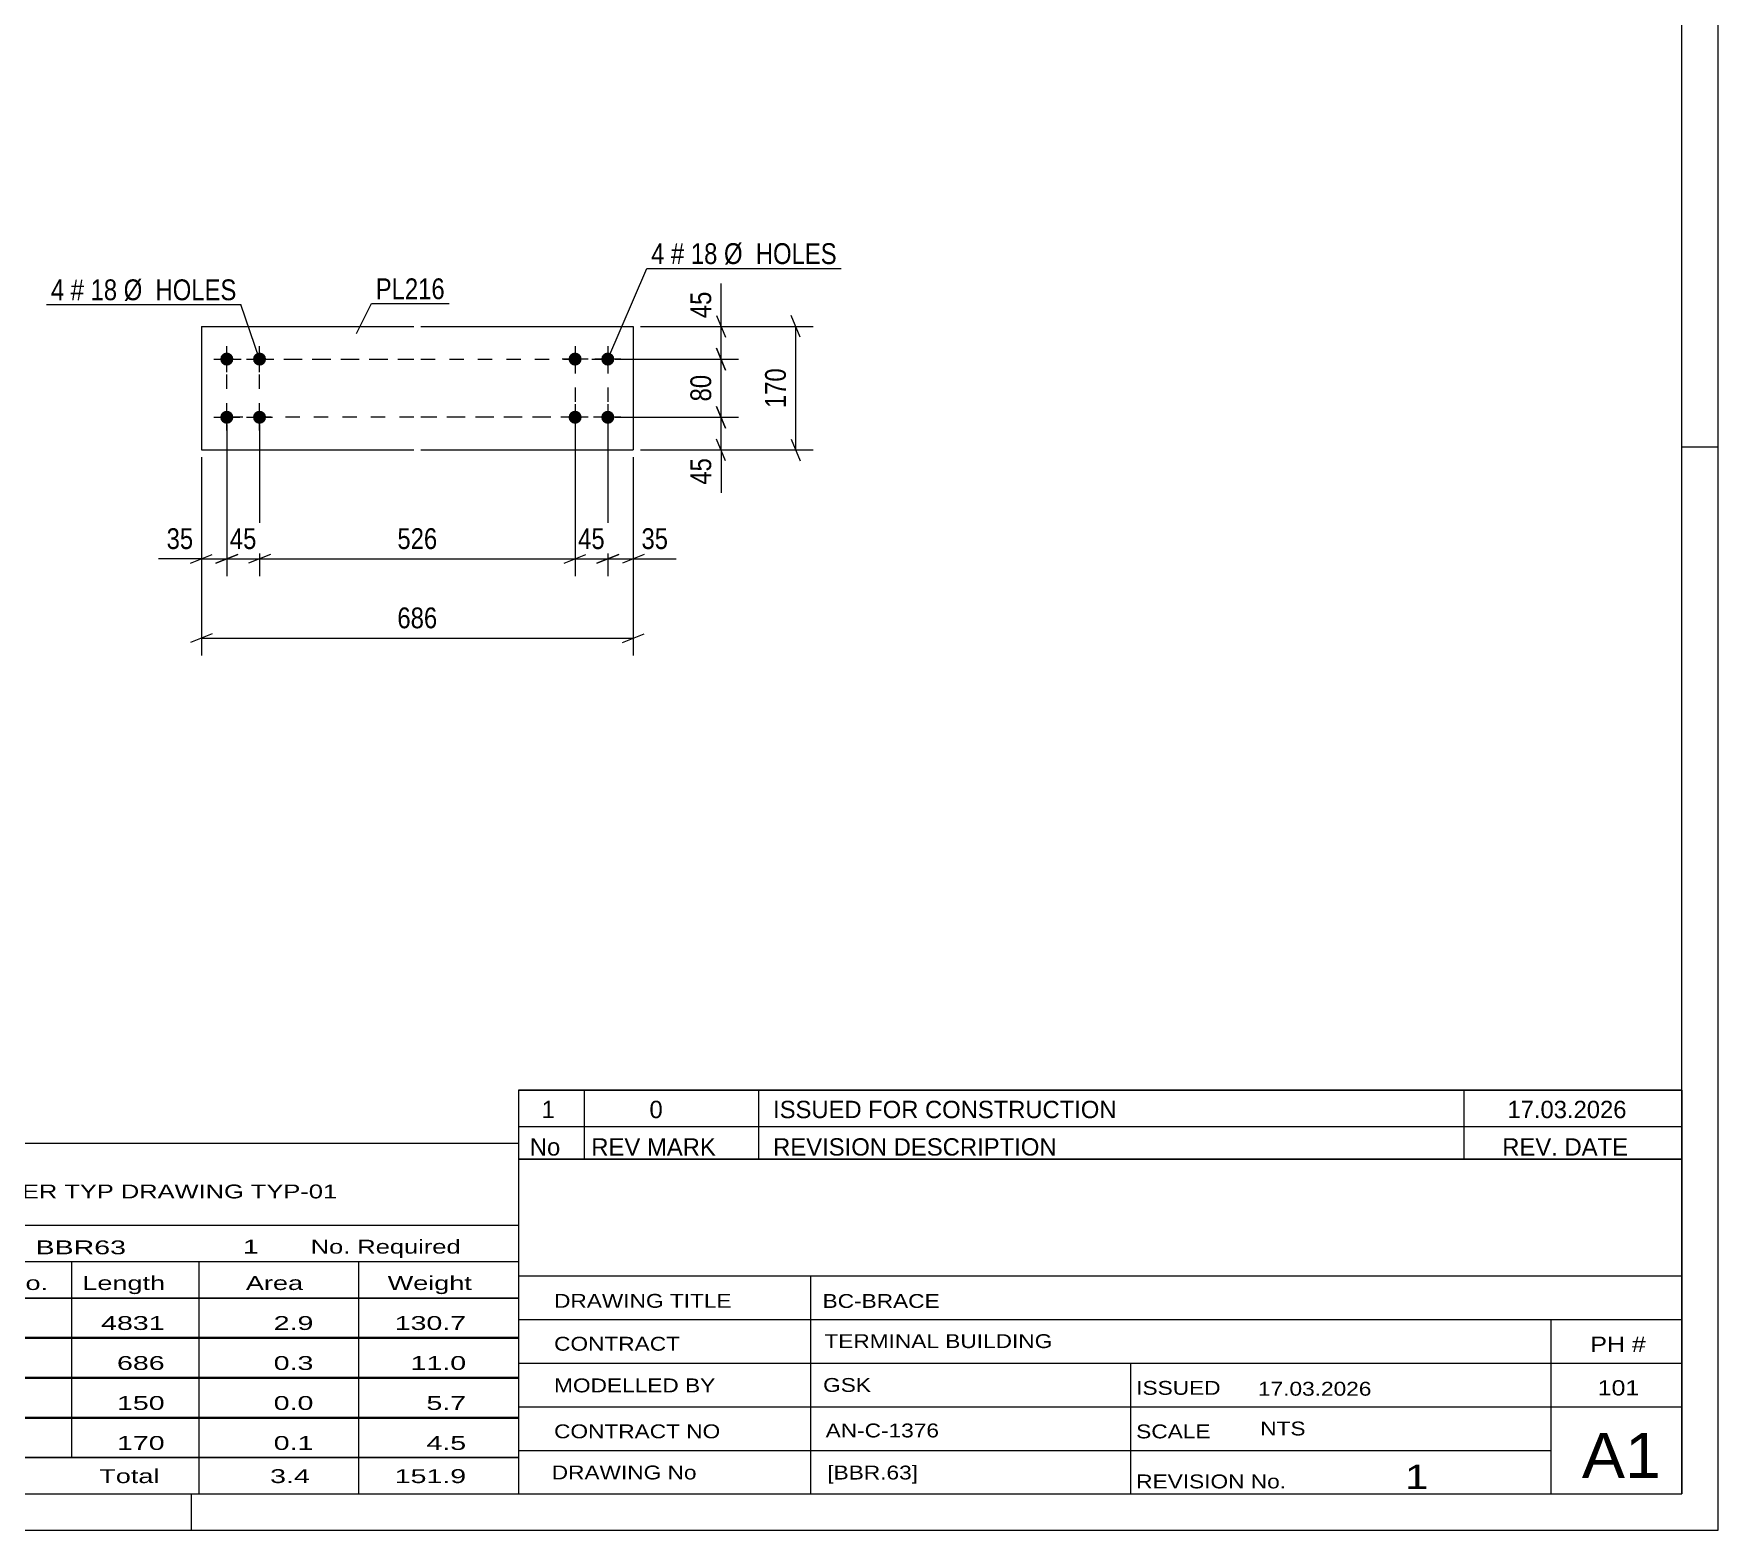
# Model space of a CAD drawing. Header units: millimetres. Extents: x 0 to 594, y 0 to 420.
# Drawn here: x 362.3 to 594, y 0 to 205.9 of the extents above; entities that cross this region are included whole.
import ezdxf

# ---------------------------------------------------------------- set-up
doc = ezdxf.new("R2010")
doc.units = ezdxf.units.MM
doc.linetypes.add('DXK_LINE_DOT2', pattern=[3.9198, 1.9599, -1.9599])
doc.styles.add('Arial Narrow', font='ARIALN.TTF', dxfattribs={"height": 0.2})

# ---------------------------------------------------------------- blocks, each defined once
blk = doc.blocks.new('Unknown-580874031-1130')
at = {"color": 5, "linetype": 'Continuous'}
for p, q in [((594, 0), (594, 420)), ((589, 5), (589, 415)), ((594, 149), (589, 149)), ((5, 5), (589, 5)), ((384, 0), (384, 5)), ((0, 0), (594, 0))]:
    blk.add_line(p, q, dxfattribs=at)
blk = doc.blocks.new('Part-580874031-4077 - 4076')
at = {"color": 2, "linetype": 'Continuous'}
for p, q in [((385.37, 165.62), (385.37, 148.62)), ((385.37, 165.62), (414.57, 165.62)), ((415.57, 165.62), (444.77, 165.62)), ((444.77, 165.62), (444.77, 148.62)), ((385.37, 148.62), (414.57, 148.62)), ((415.57, 148.62), (444.77, 148.62))]:
    blk.add_line(p, q, dxfattribs=at)
blk = doc.blocks.new('Bolt-580874031-4078 - 4076')
at = {"linetype": 'Continuous'}
for points in [[(436.77, 160.22, -1), (436.77, 162.02, -1)], [(441.27, 160.22, -1), (441.27, 162.02, -1)], [(436.77, 152.22, -1), (436.77, 154.02, -1)], [(441.27, 152.22, -1), (441.27, 154.02, -1)]]:
    blk.add_hatch(color=1, dxfattribs=at).paths.add_polyline_path(points)
at = {"color": 1, "linetype": 'Continuous'}
for p, q in [((436.77, 162.92), (436.77, 159.32)), ((441.27, 162.92), (441.27, 159.32)), ((438.57, 161.12), (434.97, 161.12)), ((443.07, 161.12), (439.47, 161.12)), ((438.57, 153.12), (434.97, 153.12)), ((436.77, 154.92), (436.77, 151.32)), ((443.07, 153.12), (439.47, 153.12)), ((441.27, 154.92), (441.27, 151.32))]:
    blk.add_line(p, q, dxfattribs=at)
blk = doc.blocks.new('Bolt-580874031-4079 - 4076')
at = {"linetype": 'Continuous'}
for points in [[(388.87, 162.02, -1), (388.87, 160.22, -1)], [(393.37, 162.02, -1), (393.37, 160.22, -1)], [(388.87, 154.02, -1), (388.87, 152.22, -1)], [(393.37, 154.02, -1), (393.37, 152.22, -1)]]:
    blk.add_hatch(color=1, dxfattribs=at).paths.add_polyline_path(points)
at = {"color": 1, "linetype": 'Continuous'}
for p, q in [((388.87, 159.32), (388.87, 162.92)), ((393.37, 159.32), (393.37, 162.92)), ((387.07, 161.12), (390.67, 161.12)), ((391.57, 161.12), (395.17, 161.12)), ((387.07, 153.12), (390.67, 153.12)), ((388.87, 151.32), (388.87, 154.92)), ((391.57, 153.12), (395.17, 153.12)), ((393.37, 151.32), (393.37, 154.92))]:
    blk.add_line(p, q, dxfattribs=at)
blk = doc.blocks.new('Rectangle-580874031-4252 - 4076')
at = {"color": 1, "linetype": 'DXK_LINE_DOT2'}
for p, q in [((388.87, 161.12), (414.57, 161.12)), ((388.87, 153.12), (388.87, 161.12)), ((415.57, 161.12), (441.27, 161.12)), ((441.27, 161.12), (441.27, 153.12)), ((414.57, 153.12), (388.87, 153.12)), ((441.27, 153.12), (415.57, 153.12))]:
    blk.add_line(p, q, dxfattribs=at)
blk = doc.blocks.new('Rectangle-580874031-4262 - 4076')
at = {"color": 1, "linetype": 'DXK_LINE_DOT2'}
for p, q in [((393.37, 161.12), (414.57, 161.12)), ((393.37, 153.12), (393.37, 161.12)), ((415.57, 161.12), (436.77, 161.12)), ((436.77, 161.12), (436.77, 153.12)), ((414.57, 153.12), (393.37, 153.12)), ((436.77, 153.12), (415.57, 153.12))]:
    blk.add_line(p, q, dxfattribs=at)
blk = doc.blocks.new('StraightDimension-580874031-4124 - 4076')
at = {"color": 7, "linetype": 'Continuous'}
for p, q in [((467.71, 164.12), (466.51, 167.12)), ((445.77, 165.62), (469.51, 165.62)), ((467.11, 148.62), (467.11, 165.62)), ((445.77, 148.62), (469.51, 148.62)), ((466.51, 150.12), (467.71, 147.12))]:
    blk.add_line(p, q, dxfattribs=at)
at = {"color": 0}
blk.add_wipeout([(466.36, 160.47), (462.16, 160.47), (462.16, 153.78), (466.36, 153.78)], dxfattribs=at)
at = {"color": 3, "style": 'Arial Narrow'}
blk.add_text('170', height=2.863, rotation=90.0002, dxfattribs=at).set_placement((465.76, 154.38))
blk = doc.blocks.new('StraightDimension-580874031-4084 - 4076')
at = {"color": 7, "linetype": 'Continuous'}
for p, q in [((441.27, 152.12), (441.27, 131.24)), ((444.77, 147.62), (444.77, 131.24)), ((439.77, 133.04), (442.77, 134.24)), ((441.27, 133.64), (444.77, 133.64)), ((446.27, 134.24), (443.27, 133.04))]:
    blk.add_line(p, q, dxfattribs=at)
at = {"color": 0}
blk.add_wipeout([(450.15, 134.39), (450.15, 138.59), (445.3, 138.59), (445.3, 134.39)], dxfattribs=at)
at = {"color": 7, "linetype": 'Continuous'}
blk.add_line((444.77, 133.64), (450.68, 133.64), dxfattribs=at)
blk.add_line((444.77, 133.64), (450.68, 133.64), dxfattribs=at)
at = {"color": 3, "style": 'Arial Narrow'}
blk.add_text('35', height=2.863, dxfattribs=at).set_placement((445.9, 134.99))
blk = doc.blocks.new('StraightDimension-580874031-4085 - 4076')
at = {"color": 7, "linetype": 'Continuous'}
for p, q in [((436.77, 152.12), (436.77, 131.24)), ((441.27, 152.12), (441.27, 131.24)), ((435.27, 133.04), (438.27, 134.24)), ((436.77, 133.64), (441.27, 133.64)), ((442.77, 134.24), (439.77, 133.04))]:
    blk.add_line(p, q, dxfattribs=at)
at = {"color": 0}
blk.add_wipeout([(441.45, 134.39), (441.45, 138.59), (436.59, 138.59), (436.59, 134.39)], dxfattribs=at)
at = {"color": 3, "style": 'Arial Narrow'}
blk.add_text('45', height=2.863, dxfattribs=at).set_placement((437.19, 134.99))
blk = doc.blocks.new('StraightDimension-580874031-4086 - 4076')
at = {"color": 7, "linetype": 'Continuous'}
for p, q in [((393.37, 152.12), (393.37, 131.24)), ((436.77, 152.12), (436.77, 131.24)), ((394.87, 134.24), (391.87, 133.04)), ((393.37, 133.64), (436.77, 133.64)), ((435.27, 133.04), (438.27, 134.24))]:
    blk.add_line(p, q, dxfattribs=at)
at = {"color": 0}
blk.add_wipeout([(418.41, 134.39), (418.41, 138.59), (411.73, 138.59), (411.73, 134.39)], dxfattribs=at)
at = {"color": 3, "style": 'Arial Narrow'}
blk.add_text('526', height=2.863, dxfattribs=at).set_placement((412.33, 134.99))
blk = doc.blocks.new('StraightDimension-580874031-4087 - 4076')
at = {"color": 7, "linetype": 'Continuous'}
for p, q in [((388.87, 152.12), (388.87, 131.24)), ((393.37, 152.12), (393.37, 131.24)), ((387.37, 133.04), (390.37, 134.24)), ((388.87, 133.64), (393.37, 133.64)), ((394.87, 134.24), (391.87, 133.04))]:
    blk.add_line(p, q, dxfattribs=at)
at = {"color": 0}
blk.add_wipeout([(393.55, 134.39), (393.55, 138.59), (388.69, 138.59), (388.69, 134.39)], dxfattribs=at)
at = {"color": 3, "style": 'Arial Narrow'}
blk.add_text('45', height=2.863, dxfattribs=at).set_placement((389.29, 134.99))
blk = doc.blocks.new('StraightDimension-580874031-4088 - 4076')
at = {"color": 7, "linetype": 'Continuous'}
for p, q in [((388.87, 152.12), (388.87, 131.24)), ((385.37, 147.62), (385.37, 131.24)), ((383.87, 133.04), (386.87, 134.24)), ((385.37, 133.64), (388.87, 133.64)), ((390.37, 134.24), (387.37, 133.04))]:
    blk.add_line(p, q, dxfattribs=at)
at = {"color": 0}
blk.add_wipeout([(384.85, 134.39), (384.85, 138.59), (379.99, 138.59), (379.99, 134.39)], dxfattribs=at)
at = {"color": 7, "linetype": 'Continuous'}
blk.add_line((385.37, 133.64), (379.47, 133.64), dxfattribs=at)
blk.add_line((385.37, 133.64), (379.47, 133.64), dxfattribs=at)
at = {"color": 3, "style": 'Arial Narrow'}
blk.add_text('35', height=2.863, dxfattribs=at).set_placement((380.59, 134.99))
blk = doc.blocks.new('StraightDimension-580874031-4104 - 4076')
at = {"color": 7, "linetype": 'Continuous'}
for p, q in [((385.37, 147.62), (385.37, 120.34)), ((444.77, 147.62), (444.77, 120.34)), ((386.87, 123.34), (383.87, 122.14)), ((443.27, 122.14), (446.27, 123.34)), ((385.37, 122.74), (444.77, 122.74))]:
    blk.add_line(p, q, dxfattribs=at)
at = {"color": 0}
blk.add_wipeout([(418.41, 123.49), (418.41, 127.69), (411.73, 127.69), (411.73, 123.49)], dxfattribs=at)
at = {"color": 3, "style": 'Arial Narrow'}
blk.add_text('686', height=2.863, dxfattribs=at).set_placement((412.33, 124.09))
blk = doc.blocks.new('StraightDimension-580874031-4226 - 4076')
at = {"color": 7, "linetype": 'Continuous'}
for p, q in [((456.24, 167.12), (457.44, 164.12)), ((445.77, 165.62), (459.24, 165.62)), ((456.84, 161.12), (456.84, 165.62)), ((457.44, 159.62), (456.24, 162.62)), ((442.27, 161.12), (459.24, 161.12))]:
    blk.add_line(p, q, dxfattribs=at)
at = {"color": 0}
blk.add_wipeout([(456.09, 171.01), (451.89, 171.01), (451.89, 166.15), (456.09, 166.15)], dxfattribs=at)
at = {"color": 7, "linetype": 'Continuous'}
blk.add_line((456.84, 165.62), (456.84, 171.53), dxfattribs=at)
blk.add_line((456.84, 165.62), (456.84, 171.53), dxfattribs=at)
at = {"color": 3, "style": 'Arial Narrow'}
blk.add_text('45', height=2.863, rotation=90.0002, dxfattribs=at).set_placement((455.49, 166.75))
blk = doc.blocks.new('StraightDimension-580874031-4227 - 4076')
at = {"color": 7, "linetype": 'Continuous'}
for p, q in [((456.24, 162.62), (457.44, 159.62)), ((442.27, 161.12), (459.24, 161.12)), ((456.84, 153.12), (456.84, 161.12)), ((442.27, 153.12), (459.24, 153.12)), ((457.44, 151.62), (456.24, 154.62))]:
    blk.add_line(p, q, dxfattribs=at)
at = {"color": 0}
blk.add_wipeout([(456.09, 159.55), (451.89, 159.55), (451.89, 154.7), (456.09, 154.7)], dxfattribs=at)
at = {"color": 3, "style": 'Arial Narrow'}
blk.add_text('80', height=2.863, rotation=90.0002, dxfattribs=at).set_placement((455.49, 155.3))
blk = doc.blocks.new('StraightDimension-580874031-4228 - 4076')
at = {"color": 7, "linetype": 'Continuous'}
for p, q in [((442.27, 153.12), (459.24, 153.12)), ((456.24, 154.62), (457.44, 151.62)), ((456.84, 148.62), (456.84, 153.12)), ((445.77, 148.62), (459.24, 148.62)), ((457.44, 147.12), (456.24, 150.12))]:
    blk.add_line(p, q, dxfattribs=at)
at = {"color": 0}
blk.add_wipeout([(456.09, 148.1), (451.89, 148.1), (451.89, 143.24), (456.09, 143.24)], dxfattribs=at)
at = {"color": 7, "linetype": 'Continuous'}
blk.add_line((456.84, 148.62), (456.84, 142.72), dxfattribs=at)
blk.add_line((456.84, 148.62), (456.84, 142.72), dxfattribs=at)
at = {"color": 3, "style": 'Arial Narrow'}
blk.add_text('45', height=2.863, rotation=90.0002, dxfattribs=at).set_placement((455.49, 143.84))
blk = doc.blocks.new('Unknown-580874031-4429')
at = {"color": 7, "linetype": 'Continuous'}
for p, q in [((269, 53.25), (429, 53.25)), ((269, 42), (269, 53.25)), ((429, 53.25), (429, 42)), ((269, 42), (429, 42)), ((269, 42), (269, 37)), ((429, 42), (429, 37)), ((269, 37), (429, 37)), ((269, 37), (269, 32)), ((293, 37), (293, 32)), ((328.5, 37), (328.5, 32)), ((354.5, 37), (354.5, 32)), ((367.5, 37), (367.5, 32)), ((385, 37), (385, 32)), ((407, 37), (407, 32)), ((429, 37), (429, 32)), ((269, 32), (429, 32)), ((269, 31.95), (269, 26.55)), ((269, 31.95), (429, 31.95)), ((293, 32), (293, 26.5)), ((328.5, 32), (328.5, 26.5)), ((354.5, 32), (354.5, 26.5)), ((367.5, 32), (367.5, 26.5)), ((385, 32), (385, 26.5)), ((407, 32), (407, 26.5)), ((429, 31.95), (429, 26.55)), ((269, 26.55), (429, 26.55)), ((269, 26.45), (269, 21.05)), ((269, 26.45), (429, 26.45)), ((293, 26.5), (293, 21)), ((328.5, 26.5), (328.5, 21)), ((354.5, 26.5), (354.5, 21)), ((367.5, 26.5), (367.5, 21)), ((385, 26.5), (385, 21)), ((407, 26.5), (407, 21)), ((429, 26.45), (429, 21.05)), ((269, 21.05), (429, 21.05)), ((269, 20.95), (269, 15.55)), ((269, 20.95), (429, 20.95)), ((293, 21), (293, 15.5)), ((328.5, 21), (328.5, 15.5)), ((354.5, 21), (354.5, 15.5)), ((367.5, 21), (367.5, 15.5)), ((385, 21), (385, 15.5)), ((407, 21), (407, 15.5)), ((429, 20.95), (429, 15.55)), ((269, 15.55), (429, 15.55)), ((269, 15.45), (269, 10.05)), ((269, 15.45), (429, 15.45)), ((293, 15.5), (293, 10)), ((328.5, 15.5), (328.5, 10)), ((354.5, 15.5), (354.5, 10)), ((367.5, 15.5), (367.5, 10)), ((385, 15.5), (385, 10)), ((407, 15.5), (407, 10)), ((429, 15.45), (429, 10.05)), ((269, 10.05), (429, 10.05)), ((269, 10), (429, 10)), ((269, 10), (269, 5)), ((385, 10), (385, 5)), ((407, 10), (407, 5)), ((429, 10), (429, 5)), ((269, 5), (429, 5))]:
    blk.add_line(p, q, dxfattribs=at)
at = {"color": 7, "style": 'Arial Narrow'}
for s, height, width, p in [('GENERAL NOTES & WELD DETAILS :', 2.8633, 1.4, (270.15, 45.56)), ('REFER TYP DRAWING TYP-01', 1.9089, 1.6, (353.7, 45.66)), ("MATERIAL LIST FOR ASSEMBLY MK'D", 1.9089, 1.6, (270.15, 38.06)), ('BBR63', 1.909, 1.794707, (362.57, 37.97)), ('1', 1.91, 1.794707, (391.08, 38.06)), ('No. Required', 1.9089, 1.6, (400.41, 38.06)), ('Mark', 1.909, 1.7, (270.34, 33)), ('Profile', 1.909, 1.7, (303.41, 33)), ('Material', 1.909, 1.7, (333.54, 33.06)), ('No.', 1.909, 1.7, (358.5, 33.06)), ('Length', 1.909, 1.7, (369, 33.06)), ('Area', 1.909, 1.7, (391.5, 33.06)), ('Weight', 1.909, 1.7, (411, 33.06))]:
    blk.add_text(s, height=height, dxfattribs=dict(at, width=width)).set_placement(p)
at = {"color": 7, "linetype": 'Continuous', "style": 'Arial Narrow'}
for s, height, width, p in [('BBR63', 1.909, 1.794707, (270.5, 27.56)), ('SHS150*6', 1.909, 1.794707, (295, 27.56)), ('E350', 1.909, 1.794707, (334.74, 27.56)), ('1', 1.91, 1.794707, (358.86, 27.56)), ('4831', 1.909, 1.794707, (371.58, 27.56)), ('2.9', 1.909, 1.794707, (395.32, 27.56)), ('130.7', 1.909, 1.794707, (411.96, 27.56)), ('PL216', 1.909, 1.794707, (270.5, 22.06)), ('PL12*170', 1.909, 1.794707, (295, 22.06)), ('E350', 1.909, 1.794707, (334.74, 22.06)), ('1', 1.91, 1.794707, (358.86, 22.06)), ('686', 1.909, 1.794707, (373.77, 22.06)), ('0.3', 1.909, 1.794707, (395.32, 22.06)), ('11.0', 1.909, 1.794707, (414.14, 22.06)), ('PL40', 1.909, 1.794707, (270.5, 16.56)), ('PL10*120', 1.909, 1.794707, (295, 16.56)), ('E350', 1.909, 1.794707, (334.74, 16.56)), ('4', 1.91, 1.794707, (358.86, 16.56)), ('150', 1.909, 1.794707, (373.77, 16.56)), ('0.0', 1.909, 1.794707, (395.32, 16.56)), ('5.7', 1.909, 1.794707, (416.33, 16.56)), ('PL98', 1.909, 1.794707, (270.5, 11.06)), ('PL10*170', 1.909, 1.794707, (295, 11.06)), ('E350', 1.909, 1.794707, (334.74, 11.06)), ('2', 1.91, 1.794707, (358.86, 11.06)), ('170', 1.909, 1.794707, (373.77, 11.06)), ('0.1', 1.909, 1.794707, (395.32, 11.06)), ('4.5', 1.909, 1.794707, (416.33, 11.06)), ('Total', 1.909, 1.7, (371.33, 6.5)), ('3.4', 1.909, 1.794707, (394.83, 6.5)), ('151.9', 1.909, 1.794707, (411.96, 6.5))]:
    blk.add_text(s, height=height, dxfattribs=dict(at, width=width)).set_placement(p)
blk = doc.blocks.new('Unknown-580874031-4427')
at = {"color": 7, "linetype": 'Continuous'}
for p, q in [((429, 51.05), (429, 5)), ((429, 51.05), (589, 51.05)), ((589, 51), (589, 5)), ((429, 35), (589, 35)), ((469.14, 35), (469.14, 5)), ((429, 29), (589, 29)), ((571, 5.05), (571, 29.05)), ((429, 23), (589, 23)), ((513.14, 23), (513.14, 5)), ((429, 17), (589, 17)), ((429, 11), (571, 11)), ((429, 5), (589, 5))]:
    blk.add_line(p, q, dxfattribs=at)
at = {"color": 7, "style": 'Arial Narrow'}
for s, height, width, p in [('DRAWING TITLE', 1.9089, 1.425378, (433.88, 30.61)), ('BC-BRACE', 1.909, 1.425378, (470.81, 30.59)), ('CONTRACT', 1.909, 1.425378, (433.88, 24.71)), ('TERMINAL BUILDING', 1.9089, 1.425378, (471.06, 25.07)), ('MODELLED BY', 1.9089, 1.425378, (433.88, 18.98)), ('GSK', 1.909, 1.425378, (470.88, 19.04)), ('ISSUED', 1.909, 1.425378, (513.94, 18.64)), ('17.03.2026', 1.909, 1.425378, (530.69, 18.52)), ('CONTRACT NO', 1.9089, 1.425378, (433.88, 12.66)), ('AN-C-1376', 1.909, 1.425378, (471.23, 12.78)), ('SCALE', 1.909, 1.425378, (513.94, 12.65)), ('A1', 6.204, 1.25, (575.24, 7.2)), ('DRAWING No', 1.909, 1.425378, (433.56, 7)), ('[BBR.63]', 1.909, 1.425378, (471.46, 6.99)), ('REVISION No.', 1.9089, 1.425378, (513.94, 5.77)), ('1', 3.34, 1.5, (550.91, 5.68))]:
    blk.add_text(s, height=height, dxfattribs=dict(at, width=width)).set_placement(p)
at = {"color": 7, "linetype": 'Continuous', "style": 'Arial Narrow'}
for s, height, width, p in [('PH #', 2.1, 1.42538, (576.4, 24.55)), ('101', 2.1, 1.42538, (577.41, 18.55)), ('NTS', 1.909, 1.425378, (531, 13.05))]:
    blk.add_text(s, height=height, dxfattribs=dict(at, width=width)).set_placement(p)
blk = doc.blocks.new('Unknown-580874031-4428')
at = {"color": 7, "linetype": 'Continuous'}
for p, q in [((429, 60.55), (589, 60.55)), ((589, 60.55), (429, 60.55)), ((429, 60.55), (429, 55.55)), ((438, 60.55), (438, 55.55)), ((462, 60.55), (462, 55.55)), ((559, 60.55), (559, 55.55)), ((589, 60.55), (589, 55.55)), ((429, 55.55), (589, 55.55)), ((429, 55.55), (429, 51.05)), ((429, 55.55), (589, 55.55)), ((438, 55.55), (438, 51.05)), ((462, 55.55), (462, 51.05)), ((559, 55.55), (559, 51.05)), ((589, 55.55), (589, 51.05)), ((589, 51.05), (429, 51.05))]:
    blk.add_line(p, q, dxfattribs=at)
at = {"color": 7, "linetype": 'Continuous', "style": 'Arial Narrow'}
for s, height, width, p in [('1', 2.39, 1.196471, (432.16, 56.7)), ('0', 2.39, 1.196471, (447, 56.7)), ('ISSUED FOR CONSTRUCTION', 2.3861, 1.196471, (464, 56.7)), ('17.03.2026', 2.386, 1.196471, (565, 56.7)), ('No', 2.386, 1.2, (430.54, 51.55)), ('REV MARK', 2.386, 1.2, (439, 51.55)), ('REVISION DESCRIPTION', 2.3861, 1.2, (464, 51.55)), ('REV. DATE', 2.386, 1.2, (564.28, 51.55))]:
    blk.add_text(s, height=height, dxfattribs=dict(at, width=width)).set_placement(p)
blk = doc.blocks.new('Mark-580874031-4131 - 4076')
at = {"color": 0}
blk.add_wipeout([(366.5, 169.22), (366.5, 172.22), (364.68, 172.22), (364.68, 169.22)], dxfattribs=at)
blk.add_wipeout([(366.5, 169.22), (366.5, 172.22), (364.68, 172.22), (364.68, 169.22)], dxfattribs=at)
blk.add_wipeout([(369.23, 169.22), (369.23, 172.22), (367.4, 172.22), (367.4, 169.22)], dxfattribs=at)
blk.add_wipeout([(369.23, 169.22), (369.23, 172.22), (367.4, 172.22), (367.4, 169.22)], dxfattribs=at)
at = {"color": 3, "style": 'Arial Narrow'}
blk.add_text('4', height=2.86, dxfattribs=at).set_placement((364.68, 169.22))
at = {"color": 0}
blk.add_wipeout([(373.79, 169.22), (373.79, 172.22), (370.13, 172.22), (370.13, 169.22)], dxfattribs=at)
blk.add_wipeout([(373.79, 169.22), (373.79, 172.22), (370.13, 172.22), (370.13, 169.22)], dxfattribs=at)
at = {"color": 3, "style": 'Arial Narrow'}
blk.add_text('#', height=2.86, dxfattribs=at).set_placement((367.4, 169.22))
at = {"color": 0}
blk.add_wipeout([(390.22, 169.22), (390.22, 172.22), (374.69, 172.22), (374.69, 169.22)], dxfattribs=at)
blk.add_wipeout([(390.22, 169.22), (390.22, 172.22), (374.69, 172.22), (374.69, 169.22)], dxfattribs=at)
at = {"color": 7, "linetype": 'Continuous'}
for p in [(364.08, 168.62), (393.37, 161.12)]:
    blk.add_line(p, (390.82, 168.62), dxfattribs=at)
at = {"color": 3, "style": 'Arial Narrow'}
for s, p in [('18', (370.13, 169.22)), ('Ø  HOLES', (374.69, 169.22))]:
    blk.add_text(s, height=2.863, dxfattribs=at).set_placement(p)
blk = doc.blocks.new('Mark-580874031-4127 - 4076')
at = {"color": 0}
blk.add_wipeout([(418.85, 169.36), (418.85, 172.36), (409.35, 172.36), (409.35, 169.36)], dxfattribs=at)
blk.add_wipeout([(418.85, 169.36), (418.85, 172.36), (409.35, 172.36), (409.35, 169.36)], dxfattribs=at)
at = {"color": 30, "linetype": 'Continuous'}
for p, q in [((406.7, 164.65), (408.75, 168.76)), ((408.75, 168.76), (419.45, 168.76))]:
    blk.add_line(p, q, dxfattribs=at)
at = {"color": 3, "style": 'Arial Narrow'}
blk.add_text('PL216', height=2.863, dxfattribs=at).set_placement((409.35, 169.36))
blk = doc.blocks.new('Mark-580874031-4130 - 4076')
at = {"color": 0}
blk.add_wipeout([(449.06, 174.2), (449.06, 177.2), (447.24, 177.2), (447.24, 174.2)], dxfattribs=at)
blk.add_wipeout([(449.06, 174.2), (449.06, 177.2), (447.24, 177.2), (447.24, 174.2)], dxfattribs=at)
at = {"color": 7, "linetype": 'Continuous'}
blk.add_line((441.27, 161.12), (446.64, 173.6), dxfattribs=at)
at = {"color": 0}
blk.add_wipeout([(451.79, 174.2), (451.79, 177.2), (449.96, 177.2), (449.96, 174.2)], dxfattribs=at)
blk.add_wipeout([(451.79, 174.2), (451.79, 177.2), (449.96, 177.2), (449.96, 174.2)], dxfattribs=at)
at = {"color": 3, "style": 'Arial Narrow'}
blk.add_text('4', height=2.86, dxfattribs=at).set_placement((447.24, 174.2))
at = {"color": 0}
blk.add_wipeout([(456.35, 174.2), (456.35, 177.2), (452.69, 177.2), (452.69, 174.2)], dxfattribs=at)
blk.add_wipeout([(456.35, 174.2), (456.35, 177.2), (452.69, 177.2), (452.69, 174.2)], dxfattribs=at)
at = {"color": 3, "style": 'Arial Narrow'}
blk.add_text('#', height=2.86, dxfattribs=at).set_placement((449.96, 174.2))
at = {"color": 0}
blk.add_wipeout([(472.78, 174.2), (472.78, 177.2), (457.25, 177.2), (457.25, 174.2)], dxfattribs=at)
blk.add_wipeout([(472.78, 174.2), (472.78, 177.2), (457.25, 177.2), (457.25, 174.2)], dxfattribs=at)
at = {"color": 7, "linetype": 'Continuous'}
blk.add_line((446.64, 173.6), (473.38, 173.6), dxfattribs=at)
at = {"color": 3, "style": 'Arial Narrow'}
for s, p in [('18', (452.69, 174.2)), ('Ø  HOLES', (457.25, 174.2))]:
    blk.add_text(s, height=2.863, dxfattribs=at).set_placement(p)

msp = doc.modelspace()

# ---------------------------------------------------------------- block references
for name in ['Unknown-580874031-1130', 'Part-580874031-4077 - 4076', 'Bolt-580874031-4079 - 4076', 'Bolt-580874031-4078 - 4076', 'Rectangle-580874031-4252 - 4076', 'Rectangle-580874031-4262 - 4076', 'Unknown-580874031-4428', 'Unknown-580874031-4429', 'Unknown-580874031-4427']:
    msp.add_blockref(name, (0, 0))

# ---------------------------------------------------------------- next in the draw order: block references
for name in ['Mark-580874031-4131 - 4076', 'Mark-580874031-4127 - 4076', 'StraightDimension-580874031-4124 - 4076']:
    msp.add_blockref(name, (0, 0))

# ---------------------------------------------------------------- next in the draw order: block references
for name in ['StraightDimension-580874031-4226 - 4076', 'StraightDimension-580874031-4084 - 4076']:
    msp.add_blockref(name, (0, 0))

# ---------------------------------------------------------------- next in the draw order: block references
msp.add_blockref('StraightDimension-580874031-4085 - 4076', (0, 0))

# ---------------------------------------------------------------- next in the draw order: block references
for name in ['StraightDimension-580874031-4227 - 4076', 'StraightDimension-580874031-4086 - 4076']:
    msp.add_blockref(name, (0, 0))

# ---------------------------------------------------------------- next in the draw order: block references
for name in ['Mark-580874031-4130 - 4076', 'StraightDimension-580874031-4087 - 4076']:
    msp.add_blockref(name, (0, 0))

# ---------------------------------------------------------------- next in the draw order: block references
msp.add_blockref('StraightDimension-580874031-4088 - 4076', (0, 0))

# ---------------------------------------------------------------- next in the draw order: block references
msp.add_blockref('StraightDimension-580874031-4104 - 4076', (0, 0))

# ---------------------------------------------------------------- next in the draw order: block references
msp.add_blockref('StraightDimension-580874031-4228 - 4076', (0, 0))

doc.saveas('drawing.dxf')
